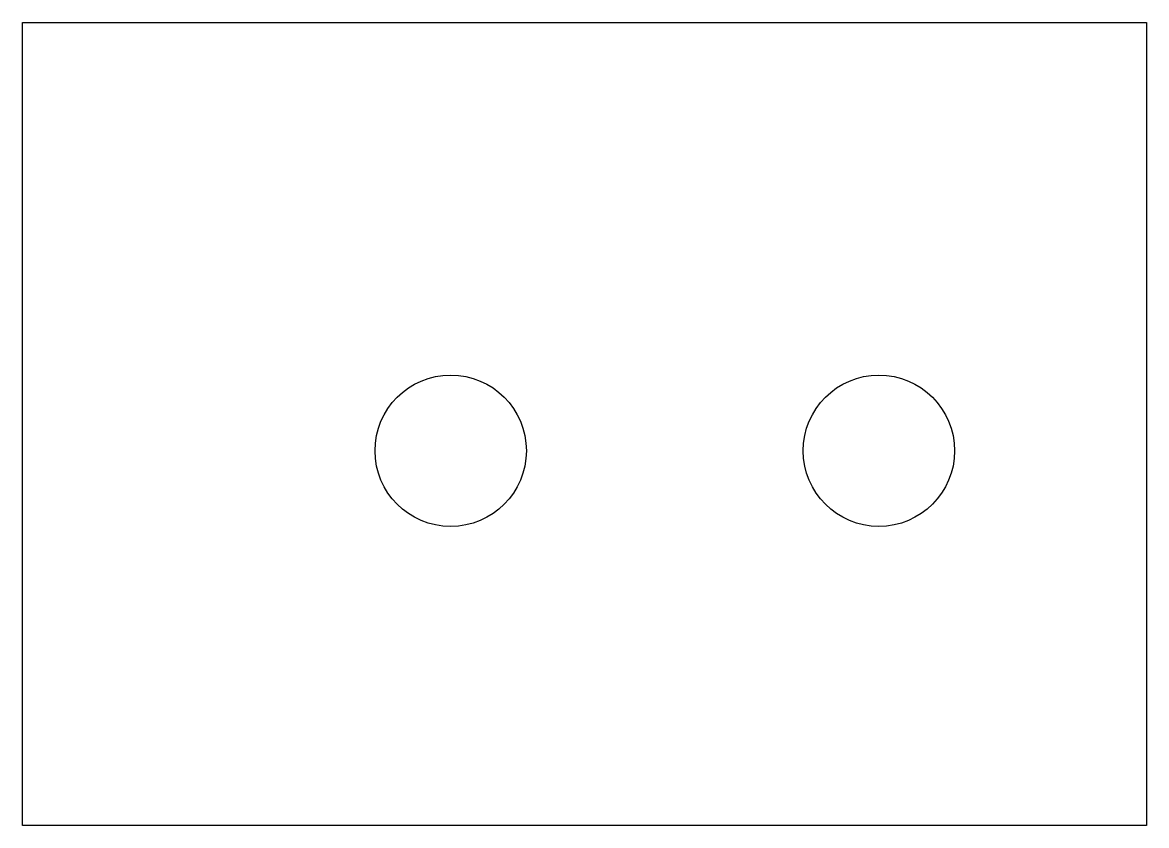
# Model space of a CAD drawing. Extents: x 0.5 to 2.6, y 0.5 to 2.
import ezdxf

# ---------------------------------------------------------------- set-up
doc = ezdxf.new("R2010")
doc.units = 0
doc.layers.get('0').update_dxf_attribs({"linetype": 'CONTINUOUS'})

msp = doc.modelspace()

# ---------------------------------------------------------------- linework, layer by layer
for p, q in [((0.5, 0.5), (0.5, 2)), ((0.5, 2), (2.6, 2)), ((2.6, 2), (2.6, 0.5)), ((2.6, 0.5), (0.5, 0.5))]:
    msp.add_line(p, q)
for centre in [(1.3, 1.2), (2.1, 1.2)]:
    msp.add_circle(centre, 0.1414)

doc.saveas('drawing.dxf')
